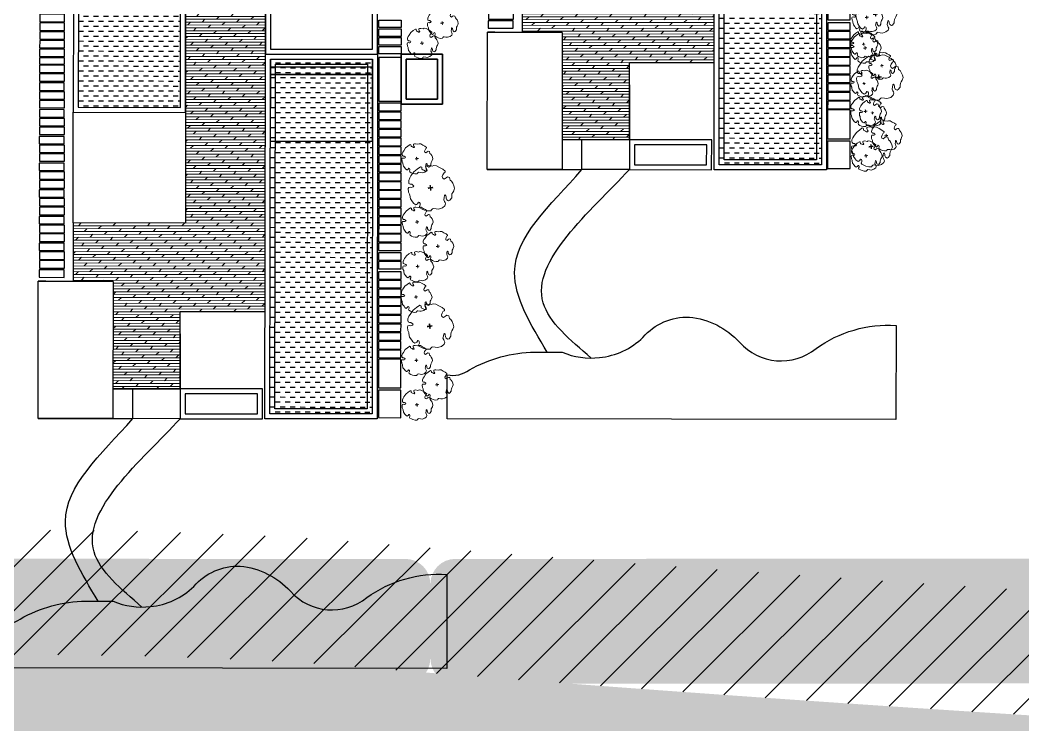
# Model space of a CAD drawing. Header units: millimetres. Extents: x -1030105 to 906887, y -616134 to 1220667.
# Drawn here: x -915849 to -875633, y -511131 to -482879 of the extents above; entities that cross this region are included whole.
import ezdxf

# ---------------------------------------------------------------- set-up
doc = ezdxf.new("R2010")
doc.units = ezdxf.units.MM
doc.header["$MEASUREMENT"] = 0
for name, color, linetype in [('240930  KHU B- TMB gời inno$0$DA-ELEV-PEN1', 8, 'Continuous'), ('240930  KHU B- TMB gời inno$0$DA-WALL-LOW', 1, 'Continuous'), ('240930  KHU B- TMB gời inno$0$XREF_LBC_ZONE B_BEACH VILLA 22 11 11$0$DA-FLOR-OTLN', 9, 'Continuous'), ('240930  KHU B- TMB gời inno$0$XREF_LBC_ZONE B_BEACH VILLA 22 11 11$0$DA-FLOR-PATT', 251, 'Continuous'), ('240930  KHU B- TMB gời inno$0$XREF_LBC_ZONE B_BEACH VILLA 22 11 11$0$DA-WALL-FULL', 2, 'Continuous'), ('240930  KHU B- TMB gời inno$0$XREF_LBC_ZONE B_BEACH VILLA 22 11 11$0$DA-WALL-LOW', 1, 'Continuous'), ('240930  KHU B- TMB gời inno$0$XREF_LBC_ZONE B_BEACH VILLA 22 11 11$0$DA-WALL-PATT', 8, 'Continuous'), ('TMB-KHU B-XREF$0$+ SAND', 41, 'Continuous'), ('Xref-LBC-Plot$0$DA-GNRL-PATT', 8, 'Continuous')]:
    doc.layers.add(name, color=color, linetype=linetype)
doc.layers.add('GFA', color=6, linetype='Continuous', lineweight=0)
doc.layers.add('QH_KTCQ_Caycanhquan', color=97, linetype='Continuous', lineweight=18)

# ---------------------------------------------------------------- blocks, each defined once
blk = doc.blocks.new('Xref Khu Spa-Wellness - TBM$0$TREE_T')
at = {"const_width": 100}
for points in [[(-124, 124), (124, -124)], [(124, 124), (-124, -124)]]:
    blk.add_lwpolyline(points, dxfattribs=at)
blk = doc.blocks.new('Xref Khu Spa-Wellness - TBM$0$TREE_5')
at = {"layer": 'QH_KTCQ_Caycanhquan', "color": 114, "true_color": 0x139b48}
blk.add_lwpolyline([(-936, 1164), (-781, 1299), (-578, 1386), (-423, 1425), (-249, 1454), (-181, 1415), (-143, 1289), (-85, 1222), (-17, 1193), (41, 1222), (31, 1347), (60, 1425), (80, 1473), (244, 1473), (370, 1434), (592, 1376), (776, 1212), (824, 1164), (960, 1106), (1114, 932), (1143, 845), (1076, 768), (1018, 748), (979, 710), (931, 642), (940, 565), (1018, 555), (1114, 565), (1192, 623), (1289, 632), (1366, 565), (1424, 487), (1472, 323), (1482, 169), (1501, -160), (1434, -440), (1356, -691), (1289, -720), (1240, -682), (1182, -614), (1124, -624), (1037, -643), (931, -662), (873, -701), (863, -769), (969, -798), (1056, -856), (1105, -923), (1066, -991), (989, -1068), (786, -1174), (718, -1290), (573, -1377), (341, -1416), (109, -1455), (-94, -1445), (-133, -1387), (-94, -1319), (-124, -1167), (-158, -1051), (-245, -987), (-362, -999), (-402, -1151), (-439, -1243), (-568, -1308), (-704, -1194), (-829, -1184), (-965, -1145), (-1129, -1049), (-1265, -942), (-1313, -778), (-1332, -653), (-1352, -546), (-1429, -421), (-1497, -334), (-1497, -131), (-1458, -54), (-1323, -44), (-1226, -92), (-1158, -160), (-1110, -208), (-1042, -218), (-1023, -170), (-1100, -44), (-1158, 82), (-1274, 140), (-1342, 178), (-1419, 227), (-1468, 352), (-1419, 565), (-1265, 787), (-1129, 864), (-965, 951), (-936, 999), (-936, 1086)], close=True, dxfattribs=at)
blk.add_blockref('Xref Khu Spa-Wellness - TBM$0$TREE_T', (0, 0), dxfattribs=at)
blk = doc.blocks.new('240930  KHU B- TMB gời inno$0$XCVVDFDF')
at = {"layer": '240930  KHU B- TMB gời inno$0$XREF_LBC_ZONE B_BEACH VILLA 22 11 11$0$DA-FLOR-PATT'}
h = blk.add_hatch(dxfattribs=at)
h.set_pattern_fill('DASH', color=153, scale=1.6, angle=90)
h.set_pattern_definition([(90, (20290.304, -1612.61), (-0.2, 0.2), [0.2, -0.2])])
h.paths.add_polyline_path([(19881.806, -1666.518), (19879.606, -1666.518), (19879.606, -1664.718), (19874.665, -1664.718), (19874.665, -1668.818), (19880.306, -1668.818), (19880.306, -1668.818), (19881.806, -1668.818)])
h = blk.add_hatch(dxfattribs=at)
h.set_pattern_fill('DASH', color=153, scale=1.6, angle=90)
h.set_pattern_definition([(90, (20134.8436, -1612.71), (-0.2, 0.2), [0.2, -0.2])])
h.paths.add_polyline_path([(19862.39, -1672.418), (19876.606, -1672.418), (19876.606, -1676.518), (19862.39, -1676.518)])
at = {"layer": 'GFA', "true_color": 0x8c7854}
h = blk.add_hatch(dxfattribs=at)
h.set_pattern_fill('DOLMIT', color=35, scale=0.46, angle=90)
h.set_pattern_definition([(90, (0, 0), (-0.115, 7e-18), []), (135, (0, 0), (-0.2299999996, -0.2299999996), [0.16263456, -0.325269119])])
h.paths.add_polyline_path([(19879.656, -1669.018), (19870.033, -1669.018), (19870.033, -1664.518), (19867.69, -1664.518), (19867.69, -1666.118), (19863.39, -1666.118), (19863.39, -1668.818), (19866.49, -1668.818), (19866.49, -1672.218), (19879.656, -1672.218)])
at = {"layer": '240930  KHU B- TMB gời inno$0$XREF_LBC_ZONE B_BEACH VILLA 22 11 11$0$DA-FLOR-OTLN'}
for p, q in [((19874.465, -1664.518), (19874.465, -1669.018)), ((19874.465, -1669.018), (19881.806, -1669.018))]:
    blk.add_line(p, q, dxfattribs=at)
at = {"layer": '240930  KHU B- TMB gời inno$0$XREF_LBC_ZONE B_BEACH VILLA 22 11 11$0$DA-FLOR-PATT'}
for p, q in [((19879.606, -1664.518), (19874.465, -1664.518)), ((19879.606, -1664.718), (19874.665, -1664.718)), ((19874.665, -1664.718), (19874.665, -1668.818)), ((19863.39, -1668.818), (19863.39, -1666.118)), ((19862.19, -1668.818), (19862.19, -1666.918)), ((19862.19, -1666.918), (19863.39, -1666.918)), ((19863.39, -1672.118), (19863.39, -1668.818)), ((19874.665, -1668.818), (19881.806, -1668.818))]:
    blk.add_line(p, q, dxfattribs=at)
blk.add_lwpolyline([(19854.871, -1666.134), (19854.868, -1666.134, 0.125927), (19854.658, -1667.633, 0.170171), (19855.47, -1669.369, -0.22352), (19856.287, -1671.231, -0.183839), (19855.279, -1673.242, 0.400713), (19855.026, -1676.312, -0.174006), (19855.96, -1679.518), (19852.19, -1679.518), (19852.19, -1661.518), (19853.957, -1661.518, 0.206204), (19854.154, -1662.411, -0.128107), (19854.871, -1665.034)], format="xyb", close=True, dxfattribs=at)
at = {"layer": '240930  KHU B- TMB gời inno$0$XREF_LBC_ZONE B_BEACH VILLA 22 11 11$0$DA-FLOR-PATT', "color": 251}
blk.add_lwpolyline([(19862.19, -1666.118), (19867.69, -1666.118), (19867.69, -1663.118), (19862.19, -1663.118)], close=True, dxfattribs=at)
at = {"layer": '240930  KHU B- TMB gời inno$0$XREF_LBC_ZONE B_BEACH VILLA 22 11 11$0$DA-FLOR-PATT'}
for points in [[(19868.15, -1663.156), (19867.85, -1663.156), (19867.85, -1664.156), (19868.15, -1664.156)], [(19868.15, -1663.156), (19867.85, -1663.156), (19867.85, -1664.156), (19868.15, -1664.156)], [(19868.52, -1663.166), (19868.22, -1663.166), (19868.22, -1664.166), (19868.52, -1664.166)], [(19868.87, -1663.166), (19868.57, -1663.166), (19868.57, -1664.166), (19868.87, -1664.166)], [(19869.22, -1663.156), (19868.92, -1663.156), (19868.92, -1664.156), (19869.22, -1664.156)], [(19869.59, -1663.166), (19869.29, -1663.166), (19869.29, -1664.166), (19869.59, -1664.166)], [(19869.94, -1663.166), (19869.64, -1663.166), (19869.64, -1664.166), (19869.94, -1664.166)], [(19870.29, -1663.156), (19869.99, -1663.156), (19869.99, -1664.156), (19870.29, -1664.156)], [(19870.66, -1663.166), (19870.36, -1663.166), (19870.36, -1664.166), (19870.66, -1664.166)], [(19871.01, -1663.166), (19870.71, -1663.166), (19870.71, -1664.166), (19871.01, -1664.166)], [(19871.36, -1663.156), (19871.06, -1663.156), (19871.06, -1664.156), (19871.36, -1664.156)], [(19871.73, -1663.166), (19871.43, -1663.166), (19871.43, -1664.166), (19871.73, -1664.166)], [(19872.08, -1663.166), (19871.78, -1663.166), (19871.78, -1664.166), (19872.08, -1664.166)], [(19872.43, -1663.156), (19872.13, -1663.156), (19872.13, -1664.156), (19872.43, -1664.156)], [(19872.8, -1663.166), (19872.5, -1663.166), (19872.5, -1664.166), (19872.8, -1664.166)], [(19873.15, -1663.166), (19872.85, -1663.166), (19872.85, -1664.166), (19873.15, -1664.166)], [(19873.5, -1663.156), (19873.2, -1663.156), (19873.2, -1664.156), (19873.5, -1664.156)], [(19873.87, -1663.166), (19873.57, -1663.166), (19873.57, -1664.166), (19873.87, -1664.166)], [(19874.22, -1663.166), (19873.92, -1663.166), (19873.92, -1664.166), (19874.22, -1664.166)], [(19874.57, -1663.156), (19874.27, -1663.156), (19874.27, -1664.156), (19874.57, -1664.156)], [(19874.94, -1663.166), (19874.64, -1663.166), (19874.64, -1664.166), (19874.94, -1664.166)], [(19875.29, -1663.166), (19874.99, -1663.166), (19874.99, -1664.166), (19875.29, -1664.166)], [(19875.64, -1663.156), (19875.34, -1663.156), (19875.34, -1664.156), (19875.64, -1664.156)], [(19876.01, -1663.166), (19875.71, -1663.166), (19875.71, -1664.166), (19876.01, -1664.166)], [(19876.36, -1663.166), (19876.06, -1663.166), (19876.06, -1664.166), (19876.36, -1664.166)], [(19876.646, -1663.166), (19876.392, -1663.166), (19876.392, -1664.166), (19876.646, -1664.166)], [(19876.996, -1663.166), (19876.696, -1663.166), (19876.696, -1664.166), (19876.996, -1664.166)], [(19877.346, -1663.166), (19877.046, -1663.166), (19877.046, -1664.166), (19877.346, -1664.166)], [(19877.696, -1663.166), (19877.396, -1663.166), (19877.396, -1664.166), (19877.696, -1664.166)], [(19878.046, -1663.166), (19877.746, -1663.166), (19877.746, -1664.166), (19878.046, -1664.166)], [(19878.396, -1663.166), (19878.096, -1663.166), (19878.096, -1664.166), (19878.396, -1664.166)], [(19874.465, -1669.018), (19870.033, -1669.018), (19870.033, -1664.518), (19874.465, -1664.518)], [(19862.19, -1666.918), (19863.39, -1666.918), (19863.39, -1666.118), (19862.19, -1666.118)], [(19863.39, -1668.818), (19862.19, -1668.818), (19862.19, -1672.118), (19863.39, -1672.118)], [(19863.19, -1669.018), (19862.39, -1669.018), (19862.39, -1671.918), (19863.19, -1671.918)], [(19862.39, -1672.418), (19876.606, -1672.418), (19876.606, -1676.518), (19862.39, -1676.518)], [(19873.323, -1672.418), (19873.323, -1676.518), (19875.99, -1676.518), (19875.99, -1672.418)], [(19876.29, -1672.418), (19876.29, -1676.518), (19876.59, -1676.518), (19876.59, -1672.418)], [(19862.24, -1676.768), (19862.24, -1677.668), (19863.34, -1677.668), (19863.34, -1676.768)], [(19863.44, -1676.768), (19863.44, -1677.668), (19864.59, -1677.668), (19864.59, -1676.768)], [(19864.94, -1676.768), (19864.64, -1676.768), (19864.64, -1677.668), (19864.94, -1677.668)], [(19865.29, -1676.768), (19864.99, -1676.768), (19864.99, -1677.668), (19865.29, -1677.668)], [(19865.64, -1676.768), (19865.34, -1676.768), (19865.34, -1677.668), (19865.64, -1677.668)], [(19865.99, -1676.768), (19865.69, -1676.768), (19865.69, -1677.668), (19865.99, -1677.668)], [(19866.34, -1676.768), (19866.04, -1676.768), (19866.04, -1677.668), (19866.34, -1677.668)], [(19866.69, -1676.768), (19866.39, -1676.768), (19866.39, -1677.668), (19866.69, -1677.668)], [(19867.04, -1676.768), (19866.74, -1676.768), (19866.74, -1677.668), (19867.04, -1677.668)], [(19867.39, -1676.768), (19867.09, -1676.768), (19867.09, -1677.668), (19867.39, -1677.668)], [(19867.74, -1676.768), (19867.44, -1676.768), (19867.44, -1677.668), (19867.74, -1677.668)], [(19868.09, -1676.768), (19867.79, -1676.768), (19867.79, -1677.668), (19868.09, -1677.668)], [(19868.499, -1676.768), (19868.199, -1676.768), (19868.199, -1677.668), (19868.499, -1677.668)], [(19868.849, -1676.768), (19868.549, -1676.768), (19868.549, -1677.668), (19868.849, -1677.668)], [(19869.238, -1676.768), (19868.938, -1676.768), (19868.938, -1677.668), (19869.238, -1677.668)], [(19869.588, -1676.768), (19869.288, -1676.768), (19869.288, -1677.668), (19869.588, -1677.668)], [(19869.938, -1676.768), (19869.638, -1676.768), (19869.638, -1677.668), (19869.938, -1677.668)], [(19870.288, -1676.768), (19869.988, -1676.768), (19869.988, -1677.668), (19870.288, -1677.668)], [(19870.638, -1676.768), (19870.338, -1676.768), (19870.338, -1677.668), (19870.638, -1677.668)], [(19870.988, -1676.768), (19870.688, -1676.768), (19870.688, -1677.668), (19870.988, -1677.668)], [(19871.338, -1676.768), (19871.038, -1676.768), (19871.038, -1677.668), (19871.338, -1677.668)], [(19871.688, -1676.768), (19871.388, -1676.768), (19871.388, -1677.668), (19871.688, -1677.668)], [(19872.038, -1676.768), (19871.738, -1676.768), (19871.738, -1677.668), (19872.038, -1677.668)], [(19872.388, -1676.768), (19872.088, -1676.768), (19872.088, -1677.668), (19872.388, -1677.668)], [(19872.738, -1676.768), (19872.438, -1676.768), (19872.438, -1677.668), (19872.738, -1677.668)], [(19873.088, -1676.768), (19872.788, -1676.768), (19872.788, -1677.668), (19873.088, -1677.668)], [(19873.44, -1676.768), (19873.14, -1676.768), (19873.14, -1677.668), (19873.44, -1677.668)], [(19873.79, -1676.768), (19873.49, -1676.768), (19873.49, -1677.668), (19873.79, -1677.668)], [(19874.14, -1676.768), (19873.84, -1676.768), (19873.84, -1677.668), (19874.14, -1677.668)], [(19874.49, -1676.768), (19874.19, -1676.768), (19874.19, -1677.668), (19874.49, -1677.668)], [(19874.84, -1676.768), (19874.54, -1676.768), (19874.54, -1677.668), (19874.84, -1677.668)], [(19877.172, -1676.768), (19877.472, -1676.768), (19877.472, -1677.668), (19877.172, -1677.668)], [(19877.522, -1676.768), (19877.822, -1676.768), (19877.822, -1677.668), (19877.522, -1677.668)], [(19877.872, -1676.768), (19878.172, -1676.768), (19878.172, -1677.668), (19877.872, -1677.668)]]:
    blk.add_lwpolyline(points, close=True, dxfattribs=at)
blk.add_lwpolyline([(19865.59, -1668.818), (19863.39, -1668.818)], dxfattribs=at)
for points, knots in [([(19854.871, -1665.534), (19855.97, -1664.871), (19858.633, -1663.265), (19860.721, -1665.612), (19862.19, -1666.918)], [0, 0, 0, 0, 3457.061895, 8383.482537, 8383.482537, 8383.482537, 8383.482537]), ([(19854.639, -1667.292), (19855.357, -1666.446), (19857.63, -1663.764), (19860.499, -1667.26), (19862.19, -1668.818)], [0, 0, 0, 0, 2931.756841, 9287.905914, 9287.905914, 9287.905914, 9287.905914])]:
    blk.add_open_spline(points, degree=3, knots=knots, dxfattribs=at)
at = {"layer": '240930  KHU B- TMB gời inno$0$XREF_LBC_ZONE B_BEACH VILLA 22 11 11$0$DA-WALL-FULL', "color": 251}
for points in [[(19862.24, -1663.368), (19862.44, -1663.368), (19862.44, -1663.168), (19862.24, -1663.168)], [(19867.44, -1663.368), (19867.64, -1663.368), (19867.64, -1663.168), (19867.44, -1663.168)], [(19862.24, -1666.068), (19862.44, -1666.068), (19862.44, -1665.868), (19862.24, -1665.868)], [(19867.44, -1666.068), (19867.64, -1666.068), (19867.64, -1665.868), (19867.44, -1665.868)]]:
    blk.add_lwpolyline(points, close=True, dxfattribs=at)
at = {"layer": '240930  KHU B- TMB gời inno$0$XREF_LBC_ZONE B_BEACH VILLA 22 11 11$0$DA-WALL-LOW', "color": 251}
blk.add_line((19865.59, -1668.818), (19866.49, -1668.818), dxfattribs=at)
for points in [[(19862.19, -1663.418), (19862.49, -1663.418), (19862.49, -1663.118), (19862.19, -1663.118)], [(19867.39, -1663.418), (19867.69, -1663.418), (19867.69, -1663.118), (19867.39, -1663.118)], [(19870.033, -1664.518), (19867.69, -1664.518), (19867.69, -1666.118), (19863.39, -1666.118), (19863.39, -1668.818), (19866.49, -1668.818), (19866.49, -1672.218), (19879.656, -1672.218), (19879.656, -1669.018), (19870.033, -1669.018)], [(19862.19, -1666.118), (19862.49, -1666.118), (19862.49, -1665.818), (19862.19, -1665.818)], [(19867.39, -1666.118), (19867.69, -1666.118), (19867.69, -1665.818), (19867.39, -1665.818)], [(19862.19, -1672.218), (19876.806, -1672.218), (19876.806, -1676.718), (19862.19, -1676.718)]]:
    blk.add_lwpolyline(points, close=True, dxfattribs=at)
at = {"layer": '240930  KHU B- TMB gời inno$0$XREF_LBC_ZONE B_BEACH VILLA 22 11 11$0$DA-WALL-PATT'}
for points in [[(19875.99, -1672.418), (19875.99, -1676.518), (19876.29, -1676.518), (19876.29, -1672.418)], [(19877.006, -1676.518), (19881.606, -1676.518), (19881.606, -1672.418), (19877.006, -1672.418)], [(19862.59, -1672.618), (19876.406, -1672.618), (19876.406, -1676.318), (19862.59, -1676.318)]]:
    blk.add_lwpolyline(points, close=True, dxfattribs=at)
blk.add_lwpolyline([(19881.806, -1672.218), (19876.806, -1672.218), (19876.806, -1676.718), (19881.806, -1676.718), (19881.806, -1672.418)], dxfattribs=at)
at = {"layer": 'QH_KTCQ_Caycanhquan', "color": 116}
for p, xscale, yscale, zscale, rotation in [((19867.078, -1678.268, -0.003), 0.0004092055995215086, 0.0004092055995215086, 0.0004092055995215086, 52.2616449089547), ((19862.757, -1678.309, -0.003), 0.0004092055995215086, 0.0004092055995215086, 0.0004092055995215086, 52.2616449089547), ((19864.541, -1678.285, -0.003), 0.0004092055995215086, 0.0004092055995215086, 0.0004092055995215086, 52.2616449089547), ((19865.907, -1678.82, -0.003), 0.0006138083992822629, 0.0006138083992822629, 0.0006138083992822629, 52.26164490895471), ((19868.303, -1678.333, -0.003), 0.0004092055995215086, 0.0004092055995215086, 0.0004092055995215086, 52.2616449089547), ((19870.087, -1678.31, -0.003), 0.0004092055995215086, 0.0004092055995215086, 0.0004092055995215086, 52.2616449089547), ((19871.453, -1678.845, -0.003), 0.0006138083992822629, 0.0006138083992822629, 0.0006138083992822629, 52.26164490895471), ((19872.624, -1678.293, -0.003), 0.0004092055995215086, 0.0004092055995215086, 0.0004092055995215086, 52.2616449089547), ((19863.565, -1679.117, -0.003), 0.0004092055995215086, 0.0004092055995215086, 0.0004092055995215086, 52.2616449089547), ((19869.112, -1679.142, -0.003), 0.0004092055995215086, 0.0004092055995215086, 0.0004092055995215086, 52.2616449089547), ((19878.059, -1679.308, -0.003), 0.0004092055995215086, 0.0004092055995215086, 0.0004092055995215086, 52.2616449089547)]:
    blk.add_blockref('Xref Khu Spa-Wellness - TBM$0$TREE_5', p, dxfattribs=dict(at, xscale=xscale, yscale=yscale, zscale=zscale, rotation=rotation))
at = {"color": 251}
blk.add_wipeout([(19862.19, -1663.118), (19867.69, -1663.118), (19867.69, -1666.118), (19862.19, -1666.118)], dxfattribs=at).dxf.layer = '240930  KHU B- TMB gời inno$0$DA-ELEV-PEN1'
blk.add_wipeout([(19874.806, -1677.669), (19876.806, -1677.669), (19876.806, -1679.318), (19874.806, -1679.318)]).dxf.layer = '240930  KHU B- TMB gời inno$0$XREF_LBC_ZONE B_BEACH VILLA 22 11 11$0$DA-FLOR-PATT'
at = {"layer": '240930  KHU B- TMB gời inno$0$DA-WALL-LOW', "color": 251}
blk.add_lwpolyline([(19862.19, -1663.118), (19867.69, -1663.118), (19867.69, -1666.118), (19862.19, -1666.118)], close=True, dxfattribs=at)
at = {"layer": '240930  KHU B- TMB gời inno$0$XREF_LBC_ZONE B_BEACH VILLA 22 11 11$0$DA-FLOR-PATT'}
for points in [[(19874.928, -1677.669), (19876.678, -1677.669), (19876.678, -1676.769), (19874.928, -1676.769)], [(19876.822, -1676.768), (19877.122, -1676.768), (19877.122, -1677.668), (19876.822, -1677.668)], [(19876.806, -1679.318), (19876.806, -1677.669), (19874.806, -1677.669), (19874.806, -1679.318)], [(19874.806, -1677.669), (19876.806, -1677.669), (19876.806, -1679.318), (19874.806, -1679.318)], [(19876.606, -1679.118), (19876.606, -1677.869), (19875.006, -1677.869), (19875.006, -1679.118)], [(19875.006, -1677.869), (19876.606, -1677.869), (19876.606, -1679.118), (19875.006, -1679.118)]]:
    blk.add_lwpolyline(points, close=True, dxfattribs=at)
at = {"layer": 'QH_KTCQ_Caycanhquan', "color": 116, "xscale": 0.0004092055995215086, "yscale": 0.0004092055995215086, "zscale": 0.0004092055995215086, "rotation": 52.2616449089547}
blk.add_blockref('Xref Khu Spa-Wellness - TBM$0$TREE_5', (19877.251, -1678.499, -0.003), dxfattribs=at)
blk = doc.blocks.new('240930  KHU B- TMB gời inno$0$A$C28D14FEE')
at = {"color": 7, "xscale": 999.9999999999967, "yscale": 999.9999999999967, "zscale": 999.9999999999967}
blk.add_blockref('240930  KHU B- TMB gời inno$0$XCVVDFDF', (-19910806, 1679518, 0), dxfattribs=at)
at = {"layer": 'QH_KTCQ_Caycanhquan', "color": 116}
for p, xscale, yscale, zscale, rotation in [((-47681, 1007, -3), 0.5419740821941551, 0.5419740821941551, 0.5419740821941551, 52.26164490895471), ((-45152, 1291, -3), 0.3613160547961033, 0.3613160547961033, 0.3613160547961033, 52.2616449089547), ((-43577, 1312, -3), 0.3613160547961033, 0.3613160547961033, 0.3613160547961033, 52.2616449089547), ((-46329, 955, -3), 0.3613160547961033, 0.3613160547961033, 0.3613160547961033, 52.2616449089547), ((-42371, 839, -3), 0.5419740821941551, 0.5419740821941551, 0.5419740821941551, 52.26164490895473), ((-44438, 577, -3), 0.3613160547961033, 0.3613160547961033, 0.3613160547961033, 52.2616449089547)]:
    blk.add_blockref('Xref Khu Spa-Wellness - TBM$0$TREE_5', p, dxfattribs=dict(at, xscale=xscale, yscale=yscale, zscale=zscale, rotation=rotation))
blk = doc.blocks.new('240930  KHU B- TMB gời inno$0$A$C55f665a7')
at = {"color": 0, "rotation": 90}
blk.add_blockref('240930  KHU B- TMB gời inno$0$XCVVDFDF', (-1560.74, -19997.033), dxfattribs=at)
at = {"color": 0, "xscale": 0.001000000000000006, "yscale": 0.001000000000000006, "zscale": 0.001000000000000006, "rotation": 90}
blk.add_blockref('240930  KHU B- TMB gời inno$0$A$C28D14FEE', (136.778, -76.227), dxfattribs=at)

msp = doc.modelspace()

# ---------------------------------------------------------------- block references
at = {"extrusion": (2.64092e-09, -1.16997e-09, 1), "xscale": 1000, "yscale": 1000, "zscale": 1000, "rotation": 359.939493815354}
msp.add_blockref('240930  KHU B- TMB gời inno$0$A$C55f665a7', (-1017362.464, -363899.137, 200.73), dxfattribs=at)

# ---------------------------------------------------------------- next in the draw order: hatches: boundary and pattern name
at = {"layer": 'TMB-KHU B-XREF$0$+ SAND', "true_color": 0xcfb66e, "extrusion": (2.65549e-09, 1.26306e-08, 1)}
h = msp.add_hatch(dxfattribs=at)
h.set_pattern_fill('AR-SAND', color=43, scale=500, angle=-0.0605062)
h.set_pattern_definition([(37.439494, (-17239754.7, 1111203.1), (-30.479268, 963.44461), [0, -760, 0, -850, 0, -812.5]), (7.439494, (-17239754.7, 1111203), (886.378, 1410.13778), [0, -410, 0, -685, 0, -262.5]), (327.439494, (-17240369.7, 1111203.7), (1557.07305, 1.18521), [0, -250, 0, -900, 0, -1175]), (317.439494, (-17240369.7, 1111203.7), (1503.52589, 437.25025), [0, -125, 0, -590, 0, -675])])
edge = h.paths.add_edge_path()
edge.add_line((-304888.212, -509580.595), (-348390.041, -509591.772))
edge.add_arc((-348390.298, -508591.772), 1000, 180.0147202, 270.0147202, ccw=False)
edge.add_line((-349390.298, -508592.029), (-349391.069, -505592.029))
edge.add_arc((-348391.069, -505591.772), 1000, 90.0147202, 180.0147202, ccw=False)
edge.add_line((-348391.326, -504591.772), (-304888.183, -504580.596))
edge.add_arc((-304889.239, -505580.595), 1000, 0.0147202, 89.9394938, ccw=False)
edge.add_line((-303889.239, -505580.339), (-303888.469, -508581.651))
edge.add_arc((-304888.469, -508580.595), 1000, -89.9852798, -0.0605061, ccw=False)
edge = h.paths.add_edge_path()
edge.add_line((-350390.079, -509447.261), (-398390.077, -509459.593))
edge.add_arc((-398390.334, -508459.593), 1000, 180.0147202, 270.0147202, ccw=False)
edge.add_line((-399390.334, -508459.85), (-399391.105, -505459.85))
edge.add_arc((-398391.105, -505459.593), 1000, 90.0147202, 180.0147202, ccw=False)
edge.add_line((-398391.362, -504459.593), (-350391.363, -504447.261))
edge.add_arc((-350391.106, -505447.261), 1000, 0.0147202, 90.0147202, ccw=False)
edge.add_line((-349391.106, -505447.004), (-349390.336, -508447.004))
edge.add_arc((-350390.336, -508447.261), 1000, -89.9852798, 0.0147202, ccw=False)
edge = h.paths.add_edge_path()
edge.add_arc((-450390.338, -508451.32), 1000, -89.9852798, 0.0147202, ccw=False)
edge.add_line((-450390.081, -509451.32), (-498390.079, -509463.652))
edge.add_arc((-498390.336, -508463.652), 1000, 180.0147202, 270.0147202, ccw=False)
edge.add_line((-499390.336, -508463.909), (-499391.107, -505463.909))
edge.add_arc((-498391.107, -505463.652), 1000, 90.0147202, 180.0147202, ccw=False)
edge.add_line((-498391.364, -504463.652), (-450391.365, -504451.32))
edge.add_arc((-450391.109, -505451.32), 1000, 0.0147202, 90.0147202, ccw=False)
edge.add_line((-449391.109, -505451.063), (-449390.338, -508451.063))
edge = h.paths.add_edge_path()
edge.add_arc((-400390.339, -508438.474), 1000, -89.9852798, 0.0147202, ccw=False)
edge.add_line((-400390.083, -509438.474), (-448390.081, -509450.806))
edge.add_arc((-448390.338, -508450.806), 1000, 180.0147202, 270.0147202, ccw=False)
edge.add_line((-449390.338, -508451.063), (-449391.109, -505451.063))
edge.add_arc((-448391.109, -505450.806), 1000, 90.0147202, 180.0147202, ccw=False)
edge.add_line((-448391.366, -504450.806), (-400391.367, -504438.474))
edge.add_arc((-400391.11, -505438.474), 1000, 0.0147202, 90.0147202, ccw=False)
edge.add_line((-399391.11, -505438.218), (-399390.34, -508438.217))
edge = h.paths.add_edge_path()
edge.add_line((-500449.969, -504463.714), (-548449.968, -504454.244))
edge.add_arc((-548450.165, -505454.244), 1000, 89.9886963, 179.9886963)
edge.add_line((-549450.165, -505454.047), (-549450.757, -508454.047))
edge.add_arc((-548450.757, -508454.244), 1000, 179.9886963, 269.9886963)
edge.add_line((-548450.955, -509454.244), (-500450.956, -509463.714))
edge.add_arc((-500450.758, -508463.714), 1000, 269.9886963, 359.9886963)
edge.add_line((-499450.758, -508463.911), (-499450.166, -505463.911))
edge.add_arc((-500450.166, -505463.714), 1000, -0.0113037, 89.9886963)
edge = h.paths.add_edge_path()
edge.add_line((-550449.968, -504453.849), (-598449.967, -504444.38))
edge.add_arc((-598450.164, -505444.38), 1000, 89.9886963, 179.9886963)
edge.add_line((-599450.164, -505444.182), (-599450.756, -508444.182))
edge.add_arc((-598450.756, -508444.38), 1000, 179.9886963, 269.9886963)
edge.add_line((-598450.954, -509444.38), (-550450.955, -509453.849))
edge.add_arc((-550450.757, -508453.849), 1000, 269.9886963, 359.9886963)
edge.add_line((-549450.757, -508454.047), (-549450.165, -505454.047))
edge.add_arc((-550450.165, -505453.849), 1000, -0.0113037, 89.9886963)
edge = h.paths.add_edge_path()
edge.add_line((-699390.336, -508469.872), (-699391.107, -505469.872))
edge.add_arc((-698391.107, -505469.615), 1000, 90.0147202, 180.0147202, ccw=False)
edge.add_line((-698391.364, -504469.615), (-650391.365, -504457.283))
edge.add_arc((-650391.108, -505457.283), 1000, 0.0147202, 90.0147202, ccw=False)
edge.add_line((-649391.109, -505457.026), (-649390.338, -508457.026))
edge.add_arc((-650390.338, -508457.283), 1000, -89.9852798, 0.0147202, ccw=False)
edge.add_line((-650390.081, -509457.283), (-698390.079, -509469.615))
edge.add_arc((-698390.336, -508469.615), 1000, 180.0147202, 270.0147202, ccw=False)
edge = h.paths.add_edge_path()
edge.add_arc((-648391.109, -505456.769), 1000, 90.0147202, 180.0147202, ccw=False)
edge.add_line((-648391.365, -504456.769), (-600391.367, -504444.437))
edge.add_arc((-600391.11, -505444.437), 1000, 0.0147202, 90.0147202, ccw=False)
edge.add_line((-599391.11, -505444.181), (-599390.339, -508444.18))
edge.add_arc((-600390.339, -508444.437), 1000, -89.9852798, 0.0147202, ccw=False)
edge.add_line((-600390.082, -509444.437), (-648390.081, -509456.769))
edge.add_arc((-648390.338, -508456.769), 1000, 180.0147202, 270.0147202, ccw=False)
edge.add_line((-649390.338, -508457.026), (-649391.109, -505457.026))
edge = h.paths.add_edge_path()
edge.add_line((-700424.639, -504469.676), (-748424.638, -504460.206))
edge.add_arc((-748424.835, -505460.206), 1000, 89.9886963, 179.9886963)
edge.add_line((-749424.835, -505460.009), (-749425.427, -508460.009))
edge.add_arc((-748425.427, -508460.206), 1000, 179.9886963, 269.9886963)
edge.add_line((-748425.624, -509460.206), (-700425.625, -509469.676))
edge.add_arc((-700425.428, -508469.676), 1000, 269.9886963, 359.9886963)
edge.add_line((-699425.428, -508469.873), (-699424.836, -505469.873))
edge.add_arc((-700424.836, -505469.676), 1000, -0.0113037, 89.9886963)
edge = h.paths.add_edge_path()
edge.add_arc((-750424.835, -505459.812), 1000, -0.0113037, 89.9886963)
edge.add_line((-750424.638, -504459.812), (-798424.637, -504450.342))
edge.add_arc((-798424.834, -505450.342), 1000, 89.9886963, 179.9886963)
edge.add_line((-799424.834, -505450.145), (-799425.426, -508450.144))
edge.add_arc((-798425.426, -508450.342), 1000, 179.9886963, 269.9886963)
edge.add_line((-798425.623, -509450.342), (-750425.624, -509459.811))
edge.add_arc((-750425.427, -508459.812), 1000, 269.9886963, 359.9886963)
edge.add_line((-749425.427, -508460.009), (-749424.835, -505460.009))
edge = h.paths.add_edge_path()
edge.add_line((-850391.144, -509463.246), (-898391.142, -509475.578))
edge.add_arc((-898391.399, -508475.578), 1000, 180.0147202, 270.0147202, ccw=False)
edge.add_line((-899391.399, -508475.835), (-899392.17, -505475.835))
edge.add_arc((-898392.17, -505475.578), 1000, 90.0147202, 180.0147202, ccw=False)
edge.add_line((-898392.427, -504475.578), (-850392.428, -504463.246))
edge.add_arc((-850392.171, -505463.246), 1000, 0.0147202, 90.0147202, ccw=False)
edge.add_line((-849392.172, -505462.989), (-849391.401, -508462.989))
edge.add_arc((-850391.401, -508463.246), 1000, -89.9852798, 0.0147202, ccw=False)
edge = h.paths.add_edge_path()
edge.add_arc((-848392.172, -505462.732), 1000, 90.0147202, 180.0147202, ccw=False)
edge.add_line((-848392.428, -504462.733), (-800392.43, -504450.401))
edge.add_arc((-800392.173, -505450.4), 1000, 0.0147202, 90.0147202, ccw=False)
edge.add_line((-799392.173, -505450.144), (-799391.402, -508450.143))
edge.add_arc((-800391.402, -508450.4), 1000, -89.9852798, 0.0147202, ccw=False)
edge.add_line((-800391.145, -509450.4), (-848391.144, -509462.732))
edge.add_arc((-848391.401, -508462.732), 1000, 180.0147202, 270.0147202, ccw=False)
edge.add_line((-849391.401, -508462.989), (-849392.172, -505462.989))
edge = h.paths.add_edge_path()
edge.add_line((-899399.034, -508475.835), (-899398.442, -505475.835))
edge.add_arc((-900398.442, -505475.638), 1000, -0.0113037, 89.9886963)
edge.add_line((-900398.245, -504475.638), (-948398.244, -504466.168))
edge.add_arc((-948398.442, -505466.168), 1000, 89.9886963, 179.9886963)
edge.add_line((-949398.441, -505465.971), (-949399.033, -508465.971))
edge.add_arc((-948399.033, -508466.168), 1000, 179.9886963, 269.9886963)
edge.add_line((-948399.231, -509466.168), (-900399.232, -509475.638))
edge.add_arc((-900399.034, -508475.638), 1000, 269.9886963, 359.9886963)
edge = h.paths.add_edge_path()
edge.add_arc((-950398.441, -505465.774), 1000, -0.0113037, 89.9886963)
edge.add_line((-950398.244, -504465.774), (-998398.243, -504456.304))
edge.add_arc((-998398.441, -505456.304), 1000, 89.9886963, 179.9886963)
edge.add_line((-999398.441, -505456.107), (-999399.032, -508456.107))
edge.add_arc((-998399.032, -508456.304), 1000, 179.9886963, 269.9886963)
edge.add_line((-998399.23, -509456.304), (-950399.231, -509465.774))
edge.add_arc((-950399.033, -508465.774), 1000, 269.9886963, 359.9886963)
edge.add_line((-949399.033, -508465.971), (-949398.441, -505465.971))
at = {"layer": 'Xref-LBC-Plot$0$DA-GNRL-PATT', "extrusion": (-2.73868e-08, 1.88973e-09, 1)}
h = msp.add_hatch(dxfattribs=at)
h.set_pattern_fill('ANSI31', color=256, scale=10000, angle=-0.062165)
h.set_pattern_definition([(44.93784, (-324936.8, -497639.5), (-882.924, 884.842), [])])
h.paths.add_polyline_path([(-440213.719, -505535.103, 0.013392889), (-524398.856, -505156.877, -0.012848883), (-587633.871, -506218.127, -0.004604921), (-650847.074, -504089.553, 0.013483811), (-682366.187, -503985.604, 0.007045495), (-713908.087, -505454.039, -0.013714743), (-735017.256, -505929.211, -0.008501301), (-756111.181, -505400.047, 0.007967938), (-798205.429, -503953.347, 0.016221588), (-829726.878, -504650.193, -0.002010935), (-850778.995, -505912.022, -0.025848614), (-871922.021, -505950.649, -0.00518489), (-903498.619, -503699.757, 0.020463891), (-919188.402, -503353.452, 0.009889169), (-934933.566, -504186.3, -0.018551454), (-945552.393, -504273.031, 0.02070911), (-966555.474, -504191.949, -0.02154554), (-977175.673, -504183.069, -0.010552247), (-982588.692, -503693.299), (-982594.148, -508722.688, 0.009635766), (-977458.198, -509175.463, 0.021645243), (-966356.201, -509187.99, -0.020738013), (-945738.42, -509269.735, 0.018738167), (-934638.183, -509178.03, -0.009909453), (-919058.731, -508351.899, -0.02035487), (-903859.285, -508686.95, 0.005181706), (-872198.657, -510943.064, 0.025888405), (-850505.705, -510904.551, 0.002009257), (-829431.038, -509641.489, -0.016198994), (-798277.284, -508952.872, -0.007967979), (-756342.095, -510394.754, 0.008512676), (-735049.766, -510929.112, 0.013737002), (-713631.742, -510446.467, -0.007046537), (-682225.979, -508983.686, -0.013460804), (-651029.793, -509086.313, 0.004605446), (-587717.31, -511217.581, 0.012846517), (-524237.045, -510154.513, -0.013381429), (-440391.503, -510531.987, 0.00222408), (-377146.773, -512772.312, 0.028477791), (-314857.393, -511069.48), (-314851.948, -506051.044, -0.028673566), (-376995.379, -507774.603, -0.002224716)])
h = msp.add_hatch(dxfattribs=at)
h.set_pattern_fill('ANSI38', color=256, scale=10000, angle=-0.062165)
h.set_pattern_definition([(44.937835, (-15235278.3, 204923.1), (-882.92396, 884.84195), []), (134.937835, (-15235278.3, 204923.1), (-2650.68987, 886.75995), [3125, -1875])])
h.paths.add_polyline_path([(-982588.752, -503748.855), (-987588.749, -503743.43), (-987694.535, -601243.372, 0.414213562), (-985197.249, -603746.083, 0.414213562), (-982694.538, -601248.797)])
h.paths.add_polyline_path([(-309849.619, -503907.058), (-314849.616, -503901.633), (-314955.402, -601401.575, 0.414213562), (-312458.116, -603904.286, 0.414213562), (-309955.405, -601407)])
h = msp.add_hatch(dxfattribs=at)
h.set_pattern_fill('AR-SAND', color=256, scale=2000, angle=-0.062165)
h.set_pattern_definition([(37.437835, (-15235278.3, 204923), (-121.8055, 3853.78196), [0, -3040, 0, -3400, 0, -3250]), (7.437835, (-15235278.3, 204923), (3545.6753, 5640.4485), [0, -1640, 0, -2740, 0, -1050]), (327.437835, (-15237738.3, 204925.8), (6228.2923, 4.5605), [0, -1000, 0, -3600, 0, -4700]), (317.437835, (-15237738.3, 204926), (6014.1542, 1748.8269), [0, -500, 0, -2360, 0, -2700])])
h.paths.add_polyline_path([(-314857.393, -511069.48, -0.028477791), (-377146.773, -512772.312, -0.00222408), (-440391.503, -510531.987, 0.013381429), (-524237.045, -510154.513, -0.012846517), (-587717.31, -511217.581, -0.004605446), (-651029.793, -509086.313, 0.013460804), (-682225.979, -508983.686, 0.007046537), (-713631.742, -510446.467, -0.013737002), (-735049.766, -510929.112, -0.008512676), (-756342.095, -510394.754, 0.007967979), (-798277.284, -508952.872, 0.016198994), (-829431.038, -509641.489, -0.002009257), (-850505.705, -510904.551, -0.025888405), (-872198.657, -510943.064, -0.005181706), (-903859.285, -508686.95, 0.02035487), (-919058.731, -508351.899, 0.009909453), (-934638.183, -509178.03, -0.018738167), (-945738.42, -509269.735, 0.020738013), (-966356.201, -509187.99, -0.021645243), (-977458.198, -509175.463, -0.009635766), (-982594.148, -508722.688), (-982618.679, -531331.504, 0.006240411), (-978730.077, -531640.9, 0.022006113), (-965463.599, -531670.336, -0.02087381), (-946588.773, -531754.381, 0.019489951), (-933290.193, -531639.59, -0.00999254), (-918478.6, -530845.068, -0.01980119), (-905473.21, -531130.041, 0.005165636), (-873446.796, -533408.727, 0.026050597), (-849275.152, -533370.889, 0.002001541), (-828101.569, -532102.43, -0.016092677), (-798599.779, -531450.753, -0.007967719), (-757382.686, -532870.865, 0.00856218), (-735196.283, -533428.661, 0.013832328), (-712385.388, -532912.233, -0.007050571), (-681595.626, -531475.08, -0.013353318), (-651850.03, -531571.816, 0.0046076), (-588093.397, -533715.104, 0.012835775), (-523511.152, -532643.944, -0.013329387), (-441191.013, -533017.987, 0.002221205), (-377828.219, -535261.995, 0.027639558), (-314881.891, -533648.417)])
h.paths.add_polyline_path([(-314887.334, -538665.115, -0.027462245), (-377979.689, -540259.701, -0.002220564), (-441368.566, -538014.88, 0.013317716), (-523350.342, -537641.611, -0.012833368), (-588177.106, -538714.55, -0.004608032), (-652031.85, -536568.612, 0.013328509), (-681455.681, -536473.173, 0.007051319), (-712107.814, -537904.591, -0.013852508), (-735228.89, -538428.56, -0.008572824), (-757614.254, -537865.541, 0.007967558), (-798671.246, -536450.286, 0.016067956), (-827806.545, -537093.776, -0.001999791), (-849001.543, -538363.4, -0.026083329), (-873724.83, -538401.055, -0.005161668), (-905829.67, -536117.569, 0.019661716), (-918350.545, -535843.589, 0.010009113), (-932986.712, -536630.79, -0.019640516), (-946780.584, -536750.857, 0.020905511), (-965266.116, -536666.448, -0.022070897), (-979012.807, -536633.159, -0.005615022), (-982624.125, -536351.536), (-982645.194, -555769.888, -0.09771116), (-980225.679, -554648.312, -0.06767712), (-969178.226, -554315.712, -0.019595741), (-958108.097, -556144.363, 0.06701112), (-941448.713, -557277.157, 0.025070674), (-924737.835, -555178.648, -0.016763821), (-913586.435, -553781.259, -0.037821042), (-896862.952, -553736.284, -0.01713353), (-880138.018, -555459.28, 0.009347945), (-857815.492, -558154.201, 0.022124395), (-835466.421, -559332.958, 0.026953022), (-813122.658, -558241.779, -0.019027578), (-779646.003, -555234.126, -0.044277754), (-757349.462, -556328.375, 0.012670923), (-735067.653, -559065.294, 0.068452238), (-712804.46, -557898.664, -0.007333257), (-696164.498, -554859.774, -0.035535179), (-685137.025, -553849.178, -0.044313303), (-674180.243, -554764.755, -0.031660941), (-657823.663, -558739.564, 0.014531626), (-641454.792, -563299.058, 0.078378287), (-613869.277, -565592.222, 0.016237727), (-602726.825, -564571.17, 0.006273488), (-580349.108, -561306.804, -0.028112732), (-557962.881, -559024.883, -0.019779787), (-546804.651, -559110.002, -0.024959635), (-524547.313, -561390.333, 0.005715552), (-491196.624, -566735.924, 0.026489191), (-474533.623, -568131.684, 0.036239319), (-457902.553, -567265.145, 0.018410805), (-435780.166, -563596.7, -0.013511126), (-413620.09, -559698.568, -0.042364252), (-391430.628, -558392.888, -0.027049494), (-369186.603, -560290.165, -0.001349562), (-335785.918, -565488.545, 0.023462068), (-314918.934, -567789.78)])

doc.saveas('drawing.dxf')
